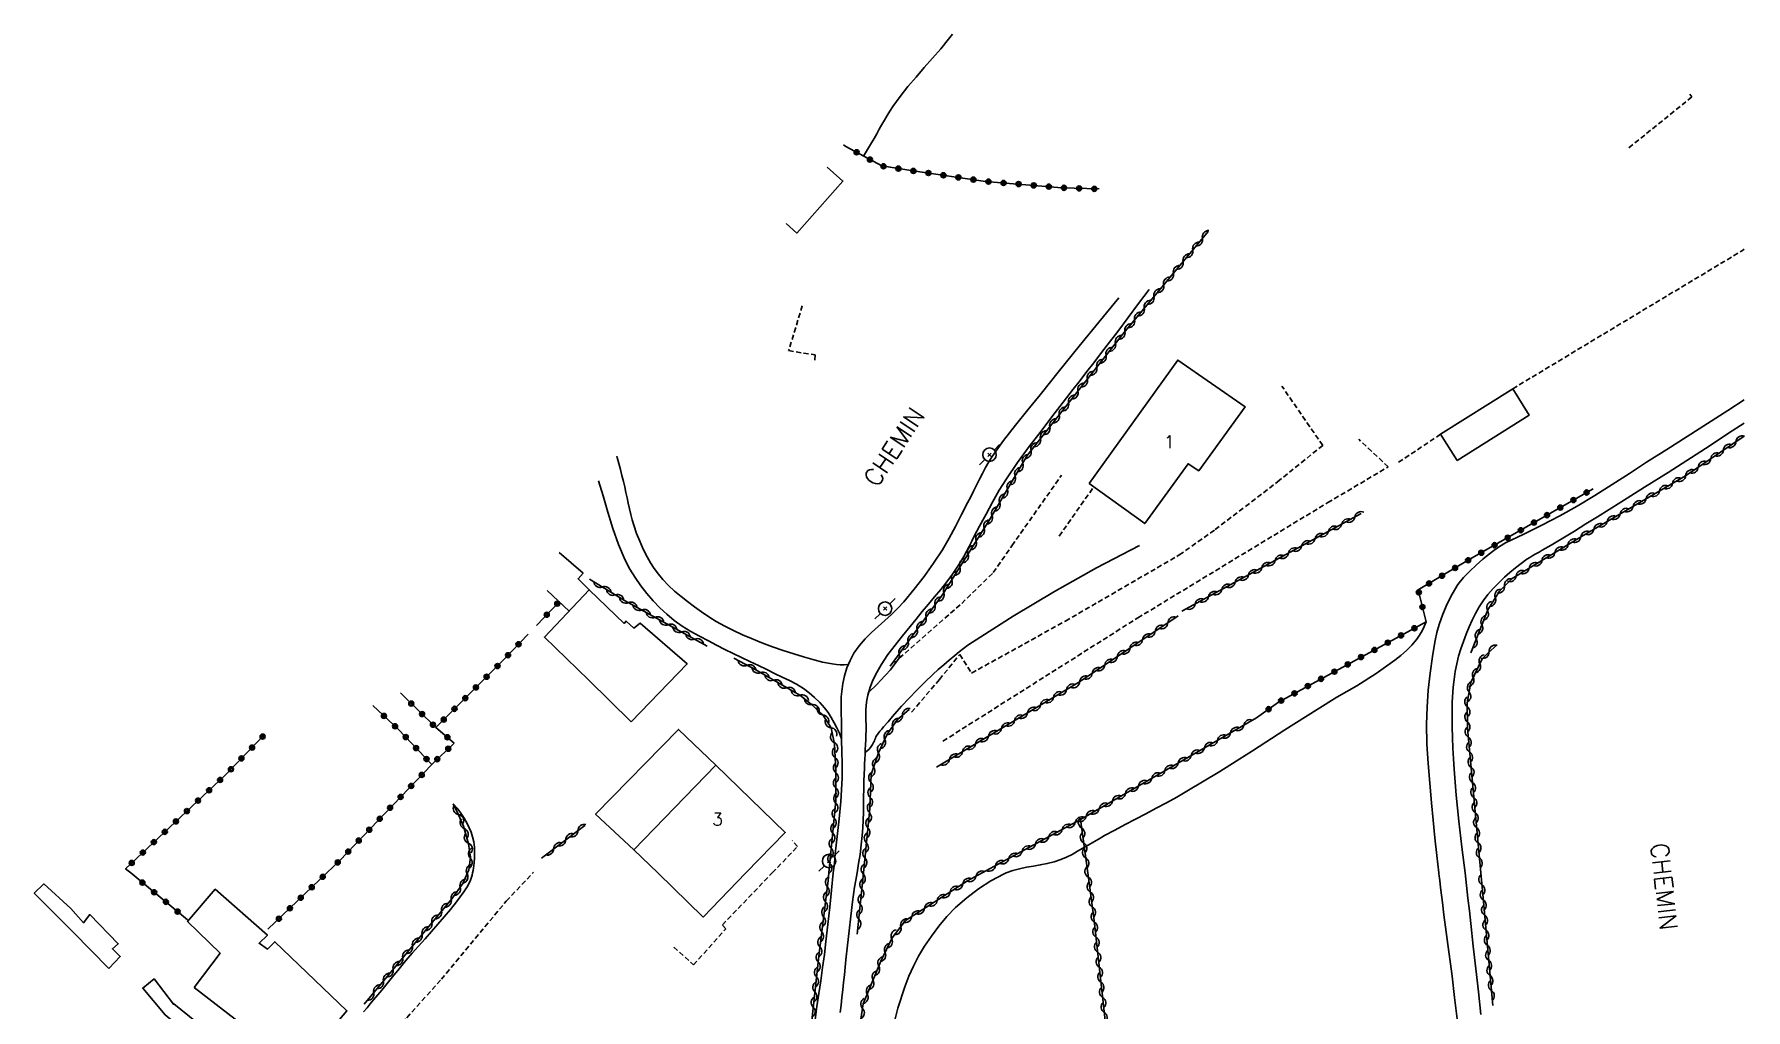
# Model space of a CAD drawing. Header units: millimetres. Extents: x 199000 to 200001, y 52999 to 53673.
# Drawn here: x 199830.8 to 200000.2, y 53157.5 to 53254 of the extents above; entities that cross this region are included whole.
import ezdxf
from ezdxf.enums import TextEntityAlignment as Align

# ---------------------------------------------------------------- set-up
doc = ezdxf.new("R2010")
doc.units = ezdxf.units.MM
doc.linetypes.add('DASHED', pattern=[0.75, 0.5, -0.25])
doc.layers.get('0').update_dxf_attribs({"linetype": 'CONTINUOUS'})
for name, color, linetype in [('W0017', 7, 'CONTINUOUS'), ('W0071', 7, 'CONTINUOUS'), ('W0101', 7, 'CONTINUOUS'), ('W0104', 1, 'CONTINUOUS'), ('W0112', 1, 'DASHED'), ('W0211', 2, 'CONTINUOUS'), ('W0214', 2, 'CONTINUOUS'), ('W0310', 3, 'CONTINUOUS'), ('W0322', 7, 'CONTINUOUS'), ('W0323', 7, 'CONTINUOUS'), ('W0473', 7, 'CONTINUOUS'), ('W0989', 7, 'CONTINUOUS'), ('W0991', 7, 'CONTINUOUS')]:
    doc.layers.add(name, color=color, linetype=linetype)
doc.styles.get("Standard").update_dxf_attribs({"font": 'romans.shx', "width": 0.85})

# ---------------------------------------------------------------- blocks, each defined once
blk = doc.blocks.new('T473')
for p, q in [((-0.166667, 0.166667), (0.166667, -0.166667)), ((-0.166667, -0.166667), (0.166667, 0.166667)), ((0.500001, 0.500001), (1.000002, 1.000002)), ((-1.000002, -1.000002), (-0.500001, -0.500001))]:
    blk.add_line(p, q)
blk.add_ellipse((0, 0), major_axis=(0.471405, 0.471405), ratio=1, start_param=5.4977871438, end_param=11.780972451)
blk = doc.blocks.new('t323o')
at = {"color": 0, "linetype": 'Continuous'}
for radius in [0.25, 0.15]:
    blk.add_circle((0, 0), radius, dxfattribs=at)
blk = doc.blocks.new('t310o')
at = {"color": 0, "linetype": 'Continuous'}
for centre, start, end in [((-0.5, 0.38), 216.8699, 323.1304), ((0.5, -0.37), 36.8699, 143.1303)]:
    blk.add_arc(centre, 0.625, start, end, dxfattribs=at)
blk = doc.blocks.new('t322o')
at = {"color": 0, "linetype": 'Continuous'}
for radius in [0.25, 0.15]:
    blk.add_circle((0, 0), radius, dxfattribs=at)

msp = doc.modelspace()

# ---------------------------------------------------------------- linework, layer by layer
at = {"layer": 'W0017'}
for points in [[(199911.36, 53191.63), (199910.96, 53191.61), (199910.57, 53191.61), (199910.18, 53191.63), (199909.78, 53191.68), (199908.82, 53191.86), (199907.86, 53192.11), (199906.92, 53192.4), (199905.98, 53192.69), (199904.92, 53193.03), (199903.86, 53193.39), (199902.81, 53193.78), (199901.77, 53194.2), (199900.88, 53194.58), (199900, 53194.99), (199899.13, 53195.43), (199898.28, 53195.9), (199897.55, 53196.35), (199896.83, 53196.83), (199896.13, 53197.33), (199895.45, 53197.85), (199894.81, 53198.36), (199894.18, 53198.89), (199893.57, 53199.45), (199893, 53200.05), (199892.57, 53200.57), (199892.16, 53201.12), (199891.79, 53201.69), (199891.45, 53202.28), (199891.06, 53203.04), (199890.72, 53203.82), (199890.42, 53204.61), (199890.14, 53205.42), (199889.98, 53205.95), (199889.84, 53206.49), (199889.71, 53207.03), (199889.59, 53207.58), (199889.48, 53208.12), (199889.36, 53208.66), (199889.25, 53209.21), (199889.11, 53209.75), (199888.96, 53210.34), (199888.81, 53210.93), (199888.65, 53211.52), (199888.49, 53212.1), (199888.45, 53212.25)], [(199886.66, 53209.79), (199887.1, 53208.32), (199887.58, 53206.71), (199888.07, 53205.1), (199888.61, 53203.51), (199889.28, 53201.96), (199889.74, 53201.08), (199890.26, 53200.24), (199890.83, 53199.42), (199891.44, 53198.64), (199892.05, 53197.92), (199892.71, 53197.24), (199893.4, 53196.6), (199894.13, 53196), (199894.94, 53195.43), (199895.79, 53194.91), (199896.65, 53194.43), (199897.52, 53193.96), (199898.33, 53193.53), (199899.15, 53193.11), (199899.97, 53192.71), (199900.8, 53192.31), (199901.63, 53191.91), (199902.46, 53191.52), (199903.29, 53191.12), (199904.11, 53190.71), (199904.82, 53190.37), (199905.53, 53190.04), (199906.24, 53189.68), (199906.92, 53189.26), (199907.49, 53188.83), (199908.03, 53188.37), (199908.54, 53187.87), (199909.02, 53187.33), (199909.36, 53186.87), (199909.67, 53186.38), (199909.95, 53185.87), (199910.22, 53185.36), (199910.35, 53185.09), (199910.48, 53184.82), (199910.59, 53184.54), (199910.7, 53184.26)], [(199940.16, 53203.4), (199935.92, 53201.2), (199931.75, 53198.87), (199927.66, 53196.41), (199923.64, 53193.84), (199923.19, 53193.53), (199922.75, 53193.21), (199922.32, 53192.87), (199921.9, 53192.53), (199921.34, 53192.07), (199920.8, 53191.61), (199920.26, 53191.13), (199919.73, 53190.64), (199918.93, 53189.88), (199918.15, 53189.09), (199917.38, 53188.3), (199916.62, 53187.49), (199916.17, 53186.99), (199915.72, 53186.48), (199915.29, 53185.97), (199914.86, 53185.45), (199914.68, 53185.24), (199914.49, 53185.03), (199914.32, 53184.81), (199914.16, 53184.58), (199914.1, 53184.46), (199914.04, 53184.34), (199913.99, 53184.21), (199913.94, 53184.09), (199913.89, 53183.96), (199913.83, 53183.84), (199913.77, 53183.72), (199913.7, 53183.61), (199913.55, 53183.41), (199913.39, 53183.23), (199913.22, 53183.07), (199913.03, 53182.92)], [(199916.41, 53192.25), (199915.97, 53191.68), (199915.52, 53191.11), (199915.05, 53190.57), (199914.56, 53190.03), (199914.26, 53189.72), (199913.95, 53189.41), (199913.63, 53189.12), (199913.3, 53188.83)], [(199872.25, 53177.85), (199872.65, 53177.4), (199873.02, 53176.93), (199873.35, 53176.43), (199873.65, 53175.91), (199873.86, 53175.47), (199874.04, 53175.02), (199874.19, 53174.56), (199874.3, 53174.08), (199874.37, 53173.56), (199874.39, 53173.04), (199874.38, 53172.51), (199874.34, 53171.99), (199874.31, 53171.74), (199874.28, 53171.49), (199874.24, 53171.25), (199874.19, 53171)], [(199874.19, 53171), (199874.15, 53170.79), (199874.09, 53170.59), (199874.02, 53170.39), (199873.94, 53170.19), (199873.66, 53169.64), (199873.32, 53169.12), (199872.95, 53168.63), (199872.58, 53168.15), (199871.99, 53167.39), (199871.38, 53166.65), (199870.76, 53165.92), (199870.12, 53165.2), (199869.48, 53164.49), (199868.85, 53163.77), (199868.21, 53163.05), (199867.59, 53162.32), (199867.19, 53161.84), (199866.79, 53161.35), (199866.39, 53160.87), (199865.99, 53160.38), (199865.6, 53159.9), (199865.2, 53159.41), (199864.8, 53158.93), (199864.39, 53158.45), (199864.07, 53158.05), (199863.75, 53157.64), (199863.41, 53157.24)]]:
    msp.add_lwpolyline(points, dxfattribs=at)
at = {"layer": 'W0071'}
for points in [[(199938.12, 53227.9), (199936.15, 53225.52), (199934.2, 53223.13), (199932.26, 53220.73), (199930.34, 53218.32), (199929.13, 53216.82), (199927.9, 53215.33), (199926.71, 53213.81), (199925.61, 53212.23), (199925.27, 53211.67), (199924.94, 53211.11), (199924.64, 53210.54), (199924.34, 53209.96), (199924.05, 53209.38), (199923.76, 53208.79), (199923.47, 53208.22), (199923.17, 53207.64), (199922.56, 53206.47), (199921.97, 53205.29), (199921.35, 53204.13), (199920.68, 53202.99), (199919.79, 53201.65), (199918.86, 53200.35), (199917.88, 53199.08), (199916.86, 53197.84), (199916.26, 53197.19), (199915.63, 53196.57), (199914.97, 53195.98), (199914.31, 53195.4), (199913.65, 53194.8), (199913.02, 53194.17), (199912.43, 53193.49), (199911.92, 53192.75), (199911.53, 53192.04), (199911.22, 53191.29), (199910.99, 53190.52), (199910.81, 53189.74), (199910.65, 53188.42), (199910.64, 53187.09), (199910.68, 53185.77), (199910.7, 53184.46), (199910.7, 53183.88), (199910.71, 53183.3), (199910.72, 53182.72), (199910.74, 53182.14), (199910.75, 53181.56), (199910.75, 53180.97), (199910.75, 53180.39), (199910.73, 53179.81), (199910.62, 53178.07), (199910.45, 53176.34), (199910.26, 53174.61), (199910.07, 53172.89), (199910.02, 53172.42), (199909.98, 53171.94), (199909.93, 53171.47), (199909.88, 53171)], [(199912.23, 53171), (199912.38, 53171.92), (199912.52, 53172.84), (199912.64, 53173.77), (199912.74, 53174.69), (199912.8, 53175.46), (199912.84, 53176.22), (199912.86, 53176.99), (199912.87, 53177.75), (199912.88, 53178.52), (199912.89, 53179.28), (199912.91, 53180.05), (199912.93, 53180.81), (199912.95, 53181.29), (199912.97, 53181.77), (199912.99, 53182.25), (199913.02, 53182.73), (199913.04, 53183.21), (199913.07, 53183.69), (199913.09, 53184.17), (199913.11, 53184.65), (199913.13, 53185.14), (199913.12, 53185.63), (199913.11, 53186.13), (199913.11, 53186.61), (199913.11, 53187.11), (199913.14, 53187.6), (199913.19, 53188.1), (199913.28, 53188.58), (199913.52, 53189.38), (199913.83, 53190.15), (199914.21, 53190.89), (199914.61, 53191.61), (199915.26, 53192.61), (199915.99, 53193.55), (199916.74, 53194.46), (199917.48, 53195.38), (199918.07, 53196.12), (199918.68, 53196.86), (199919.29, 53197.59), (199919.9, 53198.32), (199920.51, 53199.05), (199921.1, 53199.8), (199921.67, 53200.57), (199922.21, 53201.35), (199922.51, 53201.83), (199922.8, 53202.32), (199923.06, 53202.81), (199923.32, 53203.31), (199923.57, 53203.82), (199923.82, 53204.32), (199924.08, 53204.82), (199924.34, 53205.31), (199924.99, 53206.5), (199925.63, 53207.69), (199926.29, 53208.87), (199927, 53210.02), (199928.1, 53211.63), (199929.25, 53213.19), (199930.44, 53214.73), (199931.61, 53216.27), (199932.28, 53217.15), (199932.95, 53218.02), (199933.62, 53218.89), (199934.29, 53219.75), (199934.97, 53220.62), (199935.64, 53221.49), (199936.31, 53222.36), (199936.98, 53223.23), (199938.02, 53224.6), (199939.06, 53225.97), (199940.09, 53227.35), (199941.12, 53228.73)], [(200000, 53217.81), (199998.38, 53216.78), (199996.37, 53215.49), (199994.37, 53214.2), (199992.35, 53212.92), (199990.34, 53211.64), (199988.64, 53210.54), (199986.95, 53209.43), (199985.24, 53208.34), (199983.49, 53207.3), (199981.75, 53206.34), (199979.98, 53205.41), (199978.19, 53204.53), (199976.38, 53203.68)], [(199972.38, 53171), (199972.07, 53173.56), (199971.78, 53176.13), (199971.52, 53178.7), (199971.3, 53181.27), (199971.23, 53182.31), (199971.17, 53183.35), (199971.14, 53184.39), (199971.12, 53185.43), (199971.11, 53185.93), (199971.11, 53186.42), (199971.11, 53186.92), (199971.11, 53187.41), (199971.12, 53187.91), (199971.13, 53188.4), (199971.16, 53188.9), (199971.2, 53189.39), (199971.29, 53190.16), (199971.41, 53190.93), (199971.56, 53191.69), (199971.75, 53192.45), (199971.97, 53193.19), (199972.22, 53193.92), (199972.5, 53194.64), (199972.8, 53195.36), (199973.1, 53196.02), (199973.42, 53196.68), (199973.77, 53197.32), (199974.17, 53197.94), (199974.65, 53198.57), (199975.18, 53199.16), (199975.73, 53199.72), (199976.3, 53200.26), (199976.82, 53200.74), (199977.37, 53201.19), (199977.92, 53201.63), (199978.5, 53202.04), (199978.79, 53202.23), (199979.09, 53202.42), (199979.39, 53202.59), (199979.7, 53202.76), (199980.01, 53202.93), (199980.31, 53203.1), (199980.62, 53203.27), (199980.92, 53203.45), (199982.07, 53204.14), (199983.21, 53204.84), (199984.34, 53205.54), (199985.48, 53206.25), (199987.81, 53207.71), (199990.14, 53209.17), (199992.47, 53210.64), (199994.79, 53212.12), (199996.63, 53213.31), (199998.46, 53214.51), (200000, 53215.52)], [(199976.38, 53203.68), (199975.8, 53203.31), (199975.23, 53202.9), (199974.68, 53202.48), (199974.14, 53202.04), (199973.48, 53201.46), (199972.84, 53200.86), (199972.22, 53200.23), (199971.68, 53199.53), (199971.1, 53198.6), (199970.61, 53197.62), (199970.19, 53196.61), (199969.83, 53195.58), (199969.6, 53194.8), (199969.42, 53194.02), (199969.28, 53193.23), (199969.16, 53192.43), (199968.93, 53190.76), (199968.75, 53189.09), (199968.62, 53187.4), (199968.56, 53185.71), (199968.59, 53183.77), (199968.72, 53181.82), (199968.89, 53179.88), (199969.06, 53177.95), (199969.22, 53176.21), (199969.39, 53174.47), (199969.58, 53172.73), (199969.78, 53171)], [(199909.88, 53171), (199909.71, 53169.3), (199909.53, 53167.61), (199909.35, 53165.91), (199909.15, 53164.21), (199908.99, 53162.92), (199908.81, 53161.63), (199908.63, 53160.34), (199908.44, 53159.06), (199908.25, 53157.77), (199908.07, 53156.48)], [(199910.57, 53157.18), (199910.65, 53157.93), (199910.73, 53158.67), (199910.81, 53159.42), (199910.89, 53160.17), (199910.97, 53160.91), (199911.05, 53161.66), (199911.13, 53162.4), (199911.29, 53163.84), (199911.45, 53165.28), (199911.61, 53166.72), (199911.79, 53168.15), (199911.88, 53168.86), (199911.99, 53169.58), (199912.11, 53170.29), (199912.23, 53171)], [(199969.78, 53171), (199969.8, 53170.88), (199969.81, 53170.76), (199969.82, 53170.64), (199969.84, 53170.53), (199969.98, 53169.31), (199970.14, 53168.08), (199970.3, 53166.87), (199970.46, 53165.65), (199970.62, 53164.43), (199970.78, 53163.21), (199970.94, 53161.99), (199971.1, 53160.77), (199971.35, 53158.66), (199971.6, 53156.56)], [(199973.96, 53156.98), (199973.71, 53159.24), (199973.46, 53161.5), (199973.2, 53163.76), (199972.96, 53166.01), (199972.82, 53167.26), (199972.67, 53168.51), (199972.53, 53169.75), (199972.38, 53171)]]:
    msp.add_lwpolyline(points, dxfattribs=at)
at = {"layer": 'W0101'}
for points in [[(199909.27, 53240.85), (199910.83, 53239.47), (199906.28, 53234.32), (199905.21, 53235.27)], [(199892.51, 53171), (199890.14, 53173.3), (199898.27, 53181.66), (199905.12, 53175), (199901.23, 53171)], [(199892.51, 53171), (199896.99, 53166.64), (199901.23, 53171)]]:
    msp.add_lwpolyline(points, dxfattribs=at)
msp.add_lwpolyline([(199935.2, 53209.54), (199943.95, 53221.75), (199950.62, 53217.14), (199946.04, 53210.81), (199944.98, 53211.5), (199940.69, 53205.57)], close=True, dxfattribs=at)
at = {"layer": 'W0104'}
for points in [[(199971.6, 53211.82), (199978.74, 53216.32), (199977.1, 53218.92), (199969.96, 53214.41)], [(199889.89, 53185.96), (199885.64, 53190.11), (199881.3, 53194.34), (199885.73, 53199.03), (199889.17, 53195.7), (199889.38, 53195.93), (199890.14, 53195.23), (199890.76, 53195.73), (199895.43, 53191.68)], [(199838.21, 53161.56), (199834.67, 53165.14), (199830.82, 53169.01), (199831.76, 53169.91), (199834.44, 53167.49), (199835.7, 53166.08), (199836.31, 53166.88), (199839.13, 53164), (199838.55, 53163.5), (199839.32, 53162.72)], [(199846.65, 53159.65), (199852.86, 53154.85), (199856.73, 53151.71), (199859, 53154.68), (199859.23, 53154.39), (199861.76, 53157.37), (199854.61, 53164.19), (199853.91, 53163.47), (199853.07, 53164.04), (199853.89, 53164.84), (199848.73, 53169.38), (199845.99, 53166.18), (199849.21, 53163.06)], [(199846.08, 53155.03), (199843.77, 53156.95), (199841.55, 53159.6), (199842.67, 53160.51), (199844.58, 53158.01), (199844.62, 53158.06), (199846.88, 53156.22)]]:
    msp.add_lwpolyline(points, close=True, dxfattribs=at)
for points in [[(199882.75, 53202.7), (199885.12, 53200.66), (199884.62, 53200.12), (199885.73, 53199.03)], [(199883.73, 53196.91), (199881.58, 53198.95)], [(199890.14, 53173.3), (199886.35, 53176.83), (199894.57, 53185.2), (199898.27, 53181.66)]]:
    msp.add_lwpolyline(points, dxfattribs=at)
at = {"layer": 'W0112'}
for points in [[(199988.6, 53242.77), (199994.83, 53247.8), (199994.63, 53248.08)], [(199977.1, 53218.92), (199999.84, 53232.61), (200000, 53232.72)], [(199906.81, 53227.13), (199905.46, 53222.69), (199908.09, 53222.26), (199908.06, 53221.74)], [(199922.38, 53192.62), (199923.56, 53190.78), (199932.85, 53195.93), (199944.11, 53202.47), (199947.67, 53204.98), (199953.83, 53209.71), (199958.3, 53213.31), (199954.27, 53219.16)], [(199965.8, 53211.64), (199969.96, 53214.41)], [(199920.73, 53184.05), (199940, 53196.24), (199958.8, 53207.65), (199964.79, 53211.19), (199961.86, 53213.92)], [(199916.41, 53192.25), (199922.58, 53197.67), (199925.7, 53200.72), (199927.55, 53203.38), (199932.46, 53210.37)], [(199932.22, 53204.34), (199935.65, 53209.21)], [(199917.62, 53186.91), (199920.38, 53190.14), (199922.38, 53192.62)], [(199903.83, 53171), (199906.34, 53173.62), (199905.8, 53174.22)], [(199865.8, 53153.04), (199866.18, 53154.16), (199866.88, 53155.54), (199867.67, 53156.67), (199871.1, 53160.48), (199877.52, 53168.22), (199880.15, 53171)], [(199880.15, 53171), (199880.22, 53171.08)], [(199894.09, 53163.67), (199896.05, 53161.91), (199899.25, 53165.48), (199898.9, 53165.86), (199903.83, 53171)]]:
    msp.add_lwpolyline(points, dxfattribs=at)
at = {"layer": 'W0211'}
msp.add_lwpolyline([(199921.66, 53254), (199921.29, 53253.53), (199920.5, 53252.57), (199919.69, 53251.63), (199918.87, 53250.7), (199918.06, 53249.77), (199917.26, 53248.82), (199916.49, 53247.84), (199915.76, 53246.84), (199915.47, 53246.4), (199915.2, 53245.96), (199914.93, 53245.51), (199914.68, 53245.06), (199914.43, 53244.6), (199914.19, 53244.14), (199913.93, 53243.69), (199913.67, 53243.24), (199913.47, 53242.92), (199913.27, 53242.59), (199913.07, 53242.27), (199912.87, 53241.94)], dxfattribs=at)
at = {"layer": 'W0214'}
for points in [[(199926.98, 53171), (199927.64, 53171.24), (199928.31, 53171.42), (199928.99, 53171.56), (199929.68, 53171.68), (199930.36, 53171.8), (199931.04, 53171.93), (199931.72, 53172.1), (199932.38, 53172.32), (199932.95, 53172.57), (199933.5, 53172.84), (199934.05, 53173.14), (199934.58, 53173.45), (199935.11, 53173.76), (199935.64, 53174.08), (199936.17, 53174.39), (199936.71, 53174.69), (199937.73, 53175.24), (199938.75, 53175.78), (199939.78, 53176.32), (199940.81, 53176.86), (199941.83, 53177.4), (199942.85, 53177.94), (199943.87, 53178.5), (199944.87, 53179.08), (199948.13, 53181.04), (199951.35, 53183.08), (199954.55, 53185.15), (199957.76, 53187.19), (199959.7, 53188.38), (199961.66, 53189.53), (199963.6, 53190.74), (199965.45, 53192.06), (199966.03, 53192.53), (199966.6, 53193.02), (199967.13, 53193.54), (199967.61, 53194.12), (199967.89, 53194.52), (199968.13, 53194.95), (199968.35, 53195.39), (199968.52, 53195.85)], [(199915.73, 53155.5), (199916.27, 53157.63), (199916.94, 53159.73), (199917.34, 53160.77), (199917.8, 53161.79), (199918.32, 53162.78), (199918.9, 53163.74), (199919.58, 53164.76), (199920.32, 53165.75), (199921.12, 53166.69), (199921.98, 53167.57), (199923.08, 53168.53), (199924.24, 53169.43), (199925.47, 53170.23), (199926.78, 53170.91), (199926.83, 53170.93), (199926.88, 53170.96), (199926.93, 53170.98), (199926.98, 53171)]]:
    msp.add_lwpolyline(points, dxfattribs=at)
at = {"layer": 'W0310'}
for points in [[(199946.96, 53234.49), (199938.61, 53224.45), (199929.07, 53212.32), (199925.33, 53205.96), (199920.65, 53198.5), (199915.51, 53191.47)], [(199972.95, 53192.77), (199973.8, 53194.95), (199974.65, 53197.05), (199975.78, 53198.89), (199977.05, 53200.15), (199983.91, 53204.3), (199994.2, 53210.31), (200000, 53214.21)], [(199944.37, 53196.9), (199962.12, 53206.57)], [(199897.4, 53193.46), (199889.23, 53197.96), (199885.75, 53200.08)], [(199920.08, 53181.46), (199934.24, 53189.91), (199944, 53196.43)], [(199909.44, 53171), (199910.14, 53178.14), (199910.14, 53181.14), (199909.99, 53183.75), (199909.67, 53185.36), (199908.84, 53186.66), (199907.68, 53187.72), (199906.57, 53188.58), (199902.22, 53191.09), (199900.02, 53192.24)], [(199973.94, 53171), (199972.62, 53185.34), (199972.6, 53187.82), (199972.95, 53189.85), (199974.09, 53192.18), (199974.66, 53192.8), (199975.57, 53193.57)], [(199917.39, 53187.19), (199916.23, 53186.2), (199915.22, 53184.74), (199914.36, 53182.9), (199913.64, 53180.73), (199913.48, 53177.38), (199912.85, 53171)], [(199935.05, 53171), (199934.32, 53176.29), (199951.74, 53186.34)], [(199873.68, 53171), (199873.82, 53171.31), (199873.98, 53172.56), (199873.79, 53173.88), (199873.29, 53175.62), (199872.81, 53176.75), (199872.25, 53177.85)], [(199881.02, 53172.47), (199885.3, 53175.7)], [(199934.32, 53176.29), (199924.6, 53171)], [(199863.45, 53158), (199872.14, 53168.45), (199873.23, 53169.95), (199873.68, 53171)], [(199904.36, 53133.67), (199905.77, 53133.73), (199906.15, 53138.85), (199906.82, 53146.43), (199907.54, 53154.57), (199908.44, 53162.75), (199909.36, 53170.25), (199909.44, 53171)], [(199924.6, 53171), (199923.15, 53170.21), (199917.03, 53166.31), (199915.71, 53164.57), (199914.57, 53162.28), (199912.84, 53158.06), (199911.83, 53151.51), (199911.07, 53145.7)], [(199912.85, 53171), (199912.25, 53164.93)], [(199923.82, 53146.04), (199937.75, 53147.23), (199936.74, 53156.71), (199935.69, 53166.31), (199935.05, 53171)], [(199975.12, 53157.87), (199974.14, 53168.89), (199973.94, 53171)]]:
    msp.add_lwpolyline(points, dxfattribs=at)
at = {"layer": 'W0322'}
msp.add_lwpolyline([(199968.52, 53195.85), (199953.91, 53187.9), (199951.74, 53186.34)], dxfattribs=at)
at = {"layer": 'W0323'}
for points in [[(199910.87, 53243.05), (199911.12, 53242.89), (199914.68, 53240.97), (199917.78, 53240.48), (199924.94, 53239.44), (199932.48, 53238.81), (199936.19, 53238.69)], [(199985.05, 53209.02), (199972.8, 53202.01), (199967.75, 53199.02), (199968.52, 53195.85)], [(199882.75, 53197.84), (199880.5, 53195.48)], [(199879.68, 53194.62), (199877.29, 53192.12), (199870.54, 53185.4), (199867.04, 53188.81)], [(199864.32, 53187.56), (199866.86, 53185.2), (199870.14, 53181.74), (199872.37, 53183.85)], [(199872.37, 53183.85), (199870.54, 53185.4)], [(199853.64, 53184.72), (199849.71, 53180.68), (199839.85, 53171.42), (199840.37, 53171)], [(199870.14, 53181.74), (199861.03, 53172.21), (199859.76, 53171)], [(199840.37, 53171), (199845.99, 53166.37)], [(199859.76, 53171), (199853.94, 53165.44)]]:
    msp.add_lwpolyline(points, dxfattribs=at)

# ---------------------------------------------------------------- block references
at = {"layer": 'W0310'}
for p, rotation in [((199946.4, 53233.81), 230.2483686094473), ((199945.44, 53232.66), 230.2483686094473), ((199943.52, 53230.35), 230.2483686094473), ((199944.48, 53231.5), 230.2483686094473), ((199942.56, 53229.2), 230.2483686094473), ((199940.64, 53226.89), 230.2483686094473), ((199941.6, 53228.04), 230.2483686094473), ((199939.68, 53225.74), 230.2483686094473), ((199937.79, 53223.41), 231.8056662375683), ((199938.72, 53224.58), 230.2483686094473), ((199936.86, 53222.23), 231.8056662375683), ((199935.01, 53219.87), 231.8056662375683), ((199935.94, 53221.05), 231.8056662375683), ((199934.08, 53218.69), 231.8056662375683), ((199933.15, 53217.51), 231.8056662375683), ((199931.3, 53215.16), 231.8056662375683), ((199932.23, 53216.33), 231.8056662375683), ((199930.37, 53213.98), 231.8056662375683), ((199999.19, 53213.67), 33.91583430554397), ((199928.62, 53211.55), 239.5568940630092), ((199929.44, 53212.8), 231.8056662375683), ((199996.7, 53211.99), 33.91583430554397), ((199997.94, 53212.83), 33.91583430554397), ((199927.86, 53210.26), 239.5568940630092), ((199994.21, 53210.32), 33.91583430554397), ((199995.45, 53211.15), 33.91583430554397), ((199927.1, 53208.96), 239.5568940630092), ((199991.62, 53208.8), 30.29034019239985), ((199992.91, 53209.56), 30.29034019239985), ((199925.58, 53206.38), 239.5568940630092), ((199926.34, 53207.67), 239.5568940630092), ((199987.73, 53206.53), 30.29034019239985), ((199989.03, 53207.29), 30.29034019239985), ((199990.32, 53208.05), 30.29034019239985), ((199924.79, 53205.1), 237.9235730413779), ((199960.18, 53205.51), 28.5733603824594), ((199961.49, 53206.22), 28.5733603824594), ((199985.14, 53205.02), 30.29034019239985), ((199986.44, 53205.78), 30.29034019239985), ((199924, 53203.83), 237.9235730413779), ((199956.22, 53203.35), 28.5733603824594), ((199957.54, 53204.07), 28.5733603824594), ((199958.86, 53204.79), 28.5733603824594), ((199982.57, 53203.49), 31.18931964918607), ((199983.85, 53204.26), 31.18931964918607), ((199922.4, 53201.29), 237.9235730413779), ((199923.2, 53202.56), 237.9235730413779), ((199953.59, 53201.92), 28.5733603824594), ((199954.91, 53202.64), 28.5733603824594), ((199980, 53201.93), 31.18931964918607), ((199981.28, 53202.71), 31.18931964918607), ((199921.61, 53200.02), 237.9235730413779), ((199949.64, 53199.77), 28.5733603824594), ((199950.96, 53200.48), 28.5733603824594), ((199952.27, 53201.2), 28.5733603824594), ((199977.43, 53200.38), 31.18931964918607), ((199978.72, 53201.16), 31.18931964918607), ((199887.03, 53199.3), 148.5830931963764), ((199888.31, 53198.52), 148.5830931963764), ((199920.81, 53198.74), 237.9235730413779), ((199947, 53198.33), 28.5733603824594), ((199948.32, 53199.05), 28.5733603824594), ((199975.38, 53198.24), 58.75001683374009), ((199976.3, 53199.41), 44.52462119288188), ((199889.6, 53197.76), 151.1536738283168), ((199890.92, 53197.03), 151.1536738283168), ((199919.05, 53196.31), 233.7786961848143), ((199919.94, 53197.52), 233.7786961848143), ((199945.69, 53197.61), 28.5733603824594), ((199974.62, 53196.95), 67.79891367594493), ((199892.23, 53196.31), 151.1536738283168), ((199893.54, 53195.58), 151.1536738283168), ((199894.86, 53194.86), 151.1536738283168), ((199918.17, 53195.1), 233.7786961848143), ((199941.73, 53194.92), 33.77265158891615), ((199942.98, 53195.75), 33.77265158891615), ((199974.05, 53195.56), 67.79891367594493), ((199896.17, 53194.14), 151.1536738283168), ((199917.28, 53193.89), 233.7786961848143), ((199939.24, 53193.25), 33.77265158891615), ((199940.48, 53194.08), 33.77265158891615), ((199973.49, 53194.17), 68.68486807443816), ((199974.76, 53192.88), 40.16289497680073), ((199901.35, 53191.55), 152.3276718784813), ((199916.39, 53192.68), 233.7786961848143), ((199936.74, 53191.58), 33.77265158891615), ((199937.99, 53192.42), 33.77265158891615), ((199973.85, 53191.7), 63.75166090992781), ((199902.67, 53190.83), 149.9568531283262), ((199903.97, 53190.08), 149.9568531283262), ((199934.25, 53189.91), 33.77265158891615), ((199935.5, 53190.75), 33.77265158891615), ((199973.19, 53190.35), 63.75166090992781), ((199905.27, 53189.33), 149.9568531283262), ((199906.57, 53188.58), 149.9568531283262), ((199931.67, 53188.38), 30.82669980662359), ((199932.96, 53189.14), 30.82669980662359), ((199972.79, 53188.92), 80.40957117608092), ((199907.75, 53187.66), 137.444851717571), ((199908.85, 53186.64), 122.5627098808474), ((199916.72, 53186.62), 220.5890789289978), ((199929.1, 53186.84), 30.82669980662359), ((199930.38, 53187.61), 30.82669980662359), ((199972.61, 53187.44), 90.46075226706182), ((199972.62, 53185.94), 90.46075226706182), ((199909.66, 53185.37), 122.5627098808474), ((199914.97, 53184.21), 244.7718599576644), ((199915.74, 53185.49), 235.2885019304952), ((199925.23, 53184.53), 30.82669980662359), ((199926.52, 53185.3), 30.82669980662359), ((199927.81, 53186.07), 30.82669980662359), ((199949.19, 53184.87), 29.98173431933595), ((199950.49, 53185.62), 29.98173431933595), ((199972.7, 53184.44), 95.25975900844388), ((199909.96, 53183.91), 101.4122340785653), ((199914.34, 53182.85), 251.6362063790575), ((199922.66, 53183), 30.82669980662359), ((199923.94, 53183.76), 30.82669980662359), ((199946.59, 53183.37), 29.98173431933595), ((199947.89, 53184.12), 29.98173431933595), ((199972.84, 53182.95), 95.25975900844388), ((199910.07, 53182.41), 93.37675547548821), ((199910.14, 53180.91), 89.98091413165216), ((199913.87, 53181.43), 251.6362063790575), ((199921.37, 53182.23), 30.82669980662359), ((199942.69, 53181.12), 29.98173431933595), ((199943.99, 53181.87), 29.98173431933595), ((199945.29, 53182.62), 29.98173431933595), ((199972.98, 53181.46), 95.25975900844388), ((199910.14, 53179.41), 89.98091413165216), ((199913.6, 53179.97), 267.3013014278943), ((199940.09, 53179.62), 29.98173431933595), ((199941.39, 53180.37), 29.98173431933595), ((199973.12, 53179.96), 95.25975900844388), ((199910.12, 53177.91), 84.34771766208439), ((199913.53, 53178.47), 267.3013014278943), ((199937.49, 53178.12), 29.98173431933595), ((199938.79, 53178.87), 29.98173431933595), ((199973.25, 53178.47), 95.25975900844388), ((199872.8, 53176.78), 117.2125515609017), ((199909.97, 53176.42), 84.34771766208439), ((199913.44, 53176.97), 264.3641707795273), ((199934.9, 53176.62), 29.98173431933595), ((199936.2, 53177.37), 29.98173431933595), ((199973.39, 53176.97), 95.25975900844388), ((199873.36, 53175.39), 106.1195069796238), ((199883.41, 53174.28), 37.01526926057858), ((199884.61, 53175.18), 37.01526926057858), ((199909.83, 53174.93), 84.34771766208439), ((199913.29, 53175.48), 264.3641707795273), ((199931.19, 53174.58), 208.5490070523911), ((199932.51, 53175.3), 208.5490070523911), ((199933.82, 53176.02), 208.5490070523911), ((199934.44, 53175.46), 97.80744636943174), ((199973.53, 53175.48), 95.25975900844388), ((199873.77, 53173.95), 106.1195069796238), ((199873.97, 53172.46), 82.66651335083365), ((199882.21, 53173.38), 37.01526926057858), ((199909.68, 53173.44), 84.34771766208439), ((199913, 53172.49), 264.3641707795273), ((199913.14, 53173.99), 264.3641707795273), ((199928.55, 53173.15), 208.5490070523911), ((199929.87, 53173.87), 208.5490070523911), ((199934.64, 53173.97), 97.80744636943174), ((199934.85, 53172.49), 97.80744636943174), ((199973.67, 53173.99), 95.25975900844388), ((199973.8, 53172.49), 95.25975900844388), ((199873.65, 53170.92), 66.59743818849162), ((199909.53, 53171.94), 84.34771766208439), ((199912.84, 53170.9), 264.3566817196822), ((199925.92, 53171.72), 208.5490070523911), ((199927.24, 53172.43), 208.5490070523911), ((199872.97, 53169.59), 53.98621078845699), ((199909.29, 53169.64), 82.97088237377), ((199912.69, 53169.41), 264.3566817196822), ((199922.69, 53169.92), 212.5638871616394), ((199923.99, 53170.67), 208.5490048921802), ((199935.1, 53170.6), 97.80744636943777), ((199935.31, 53169.11), 97.80744636943777), ((199974.05, 53169.82), 95.2597590084476), ((199872.08, 53168.38), 50.24571501936241), ((199909.11, 53168.15), 82.97088237377), ((199912.54, 53167.92), 264.3566817196822), ((199920.16, 53168.3), 212.5638871616394), ((199921.43, 53169.11), 212.5638871616394), ((199935.51, 53167.63), 97.80744636943777), ((199974.19, 53168.33), 95.10115232165762), ((199870.16, 53166.07), 50.24571501936241), ((199871.12, 53167.23), 50.24571501936241), ((199908.92, 53166.67), 82.97088237377), ((199912.4, 53166.42), 264.3566817196822), ((199916.56, 53165.68), 232.6166754978414), ((199917.64, 53166.69), 212.5638871616394), ((199918.9, 53167.5), 212.5638871616394), ((199935.71, 53166.14), 96.24458536325622), ((199974.32, 53166.83), 95.10115232165762), ((199869.2, 53164.92), 50.24571501936241), ((199908.74, 53165.18), 82.97088237377), ((199915.66, 53164.48), 243.6454098964662), ((199935.87, 53164.65), 96.24458536325622), ((199974.45, 53165.34), 95.10115232165762), ((199867.28, 53162.61), 50.24571501936241), ((199868.24, 53163.77), 50.24571501936241), ((199908.38, 53162.2), 83.76046320970516), ((199908.55, 53163.69), 82.97088237377), ((199915, 53163.14), 243.6454098964662), ((199936.04, 53163.16), 96.24458536325622), ((199974.59, 53163.84), 95.10115232165762), ((199974.72, 53162.35), 95.10115232165762), ((199866.33, 53161.46), 50.24571501936241), ((199908.22, 53160.71), 83.76046320970516), ((199914.37, 53161.78), 247.7483336705966), ((199936.2, 53161.67), 96.24458536325622), ((199974.85, 53160.86), 95.10115232165762), ((199864.41, 53159.16), 50.24571501936241), ((199865.37, 53160.31), 50.24571501936241), ((199908.05, 53159.22), 83.76046320970516), ((199913.23, 53159), 247.7483336705966), ((199913.8, 53160.39), 247.7483336705966), ((199936.36, 53160.18), 96.24458536325622), ((199974.99, 53159.36), 95.10115232165762), ((199907.89, 53157.73), 83.76046320970516), ((199912.77, 53157.58), 261.2202968235318), ((199936.53, 53158.68), 96.24458536325622), ((199936.69, 53157.19), 96.24458536325622)]:
    msp.add_blockref('t310o', p, dxfattribs=dict(at, rotation=rotation))
at = {"layer": 'W0322'}
for p, rotation in [((199967.37, 53195.22), 208.5452949249938), ((199964.73, 53193.79), 208.5452949249938), ((199966.05, 53194.51), 208.5452949249938), ((199960.78, 53191.64), 208.5452949249938), ((199962.1, 53192.36), 208.5452949249938), ((199963.42, 53193.07), 208.5452949249938), ((199958.14, 53190.21), 208.5452949249938), ((199959.46, 53190.92), 208.5452949249938), ((199955.51, 53188.77), 208.5452949249938), ((199956.83, 53189.49), 208.5452949249938), ((199952.95, 53187.21), 215.7962354859771), ((199954.19, 53188.06), 208.5452949249938)]:
    msp.add_blockref('t322o', p, dxfattribs=dict(at, rotation=rotation))
at = {"layer": 'W0323'}
for p, rotation in [((199912.18, 53242.32), 331.6032747087743), ((199913.5, 53241.6), 331.6032747087743), ((199914.84, 53240.94), 351.119340849447), ((199916.32, 53240.71), 351.119340849447), ((199917.8, 53240.48), 351.7322241746591), ((199919.29, 53240.27), 351.7322241746591), ((199920.77, 53240.05), 351.7322241746591), ((199922.25, 53239.83), 351.7322241746591), ((199923.74, 53239.62), 351.7322241746591), ((199925.23, 53239.42), 355.2074235908477), ((199926.72, 53239.29), 355.2074235908477), ((199928.21, 53239.17), 355.2074235908477), ((199929.71, 53239.04), 355.2074235908477), ((199931.2, 53238.92), 355.2074235908477), ((199932.7, 53238.8), 358.0985712438086), ((199934.2, 53238.75), 358.0985712438086), ((199935.7, 53238.7), 358.0985712438086), ((199984.41, 53208.65), 209.7645233186266), ((199981.81, 53207.16), 209.7645233186266), ((199983.11, 53207.9), 209.7645233186266), ((199979.2, 53205.67), 209.7645233186266), ((199980.5, 53206.41), 209.7645233186266), ((199976.6, 53204.18), 209.7645233186266), ((199977.9, 53204.92), 209.7645233186266), ((199972.69, 53201.94), 210.6525331754845), ((199973.99, 53202.69), 209.7645233186266), ((199975.3, 53203.44), 209.7645233186266), ((199970.11, 53200.41), 210.6525331754845), ((199971.4, 53201.18), 210.6525331754845), ((199967.81, 53198.77), 283.5969588427388), ((199968.82, 53199.65), 210.6525331754845), ((199882.57, 53197.65), 226.3369832880828), ((199968.17, 53197.31), 283.5969588427388), ((199881.53, 53196.56), 226.3369832880828), ((199878.73, 53193.63), 226.3369832882644), ((199877.7, 53192.55), 226.3369832882644), ((199875.58, 53190.42), 224.8808644353018), ((199876.65, 53191.48), 224.8808644353018), ((199873.46, 53188.3), 224.8808644353018), ((199874.52, 53189.36), 224.8808644353018), ((199868.12, 53187.76), 135.7203616159493), ((199869.19, 53186.72), 135.7203616159493), ((199872.4, 53187.24), 224.8808644353018), ((199865.42, 53186.54), 317.2384498534738), ((199866.52, 53185.52), 317.2384498534738), ((199870.27, 53185.67), 135.7203616159493), ((199871.33, 53186.18), 224.8808644353018), ((199852.37, 53183.41), 225.8058613459357), ((199853.41, 53184.49), 225.8058613459357), ((199867.57, 53184.45), 313.4192417071881), ((199868.6, 53183.36), 313.4192417071881), ((199871.69, 53184.43), 139.6217964104832), ((199871.78, 53183.29), 43.45469663582791), ((199851.32, 53182.34), 225.8058613459357), ((199869.63, 53182.27), 313.4192417071881), ((199870.69, 53182.26), 43.45469663582791), ((199849.21, 53180.21), 223.1956747001452), ((199850.28, 53181.26), 225.8058613459357), ((199869.15, 53180.7), 226.2479025699247), ((199847.02, 53178.16), 223.1956747001452), ((199848.12, 53179.18), 223.1956747001452), ((199867.07, 53178.53), 226.2479025699247), ((199868.11, 53179.61), 226.2479025699247), ((199845.93, 53177.13), 223.1956747001452), ((199866.03, 53177.45), 226.2479025699247), ((199843.74, 53175.07), 223.1956747001452), ((199844.84, 53176.1), 223.1956747001452), ((199863.96, 53175.28), 226.2479025699247), ((199865, 53176.36), 226.2479025699247), ((199841.56, 53173.02), 223.1956747001452), ((199842.65, 53174.05), 223.1956747001452), ((199861.88, 53173.11), 226.2479025699247), ((199862.92, 53174.2), 226.2479025699247), ((199840.46, 53171.99), 223.1956747001452), ((199860.84, 53172.04), 223.7150372435466), ((199841.52, 53170.05), 320.4925196863088), ((199859.36, 53170.62), 223.7150378720609), ((199842.68, 53169.09), 320.4925196863088), ((199843.84, 53168.14), 320.4925196863088), ((199857.19, 53168.55), 223.7150378720609), ((199858.27, 53169.58), 223.7150378720609), ((199845, 53167.18), 320.4925196863088), ((199855.02, 53166.47), 223.7150378720609), ((199856.11, 53167.51), 223.7150378720609)]:
    msp.add_blockref('t323o', p, dxfattribs=dict(at, rotation=rotation))
at = {"layer": 'W0473'}
for p in [(199925.33, 53212.39), (199915, 53197.16), (199909.46, 53172.18)]:
    msp.add_blockref('T473', p, dxfattribs=at)

# ---------------------------------------------------------------- texts
at = {"layer": 'W0989'}
for rotation, p in [(56.5043, (199915.89, 53213.16)), (276.3953, (199992.08, 53169.65))]:
    msp.add_text('CHEMIN', height=1.75, rotation=rotation, dxfattribs=at).set_placement(p, align=Align.MIDDLE_CENTER)
at = {"layer": 'W0991'}
for s, p in [('1', (199943.13, 53213.66)), ('3', (199898.42, 53176.33))]:
    msp.add_text(s, height=1.25, dxfattribs=at).set_placement(p, align=Align.MIDDLE_CENTER)

doc.saveas('drawing.dxf')
